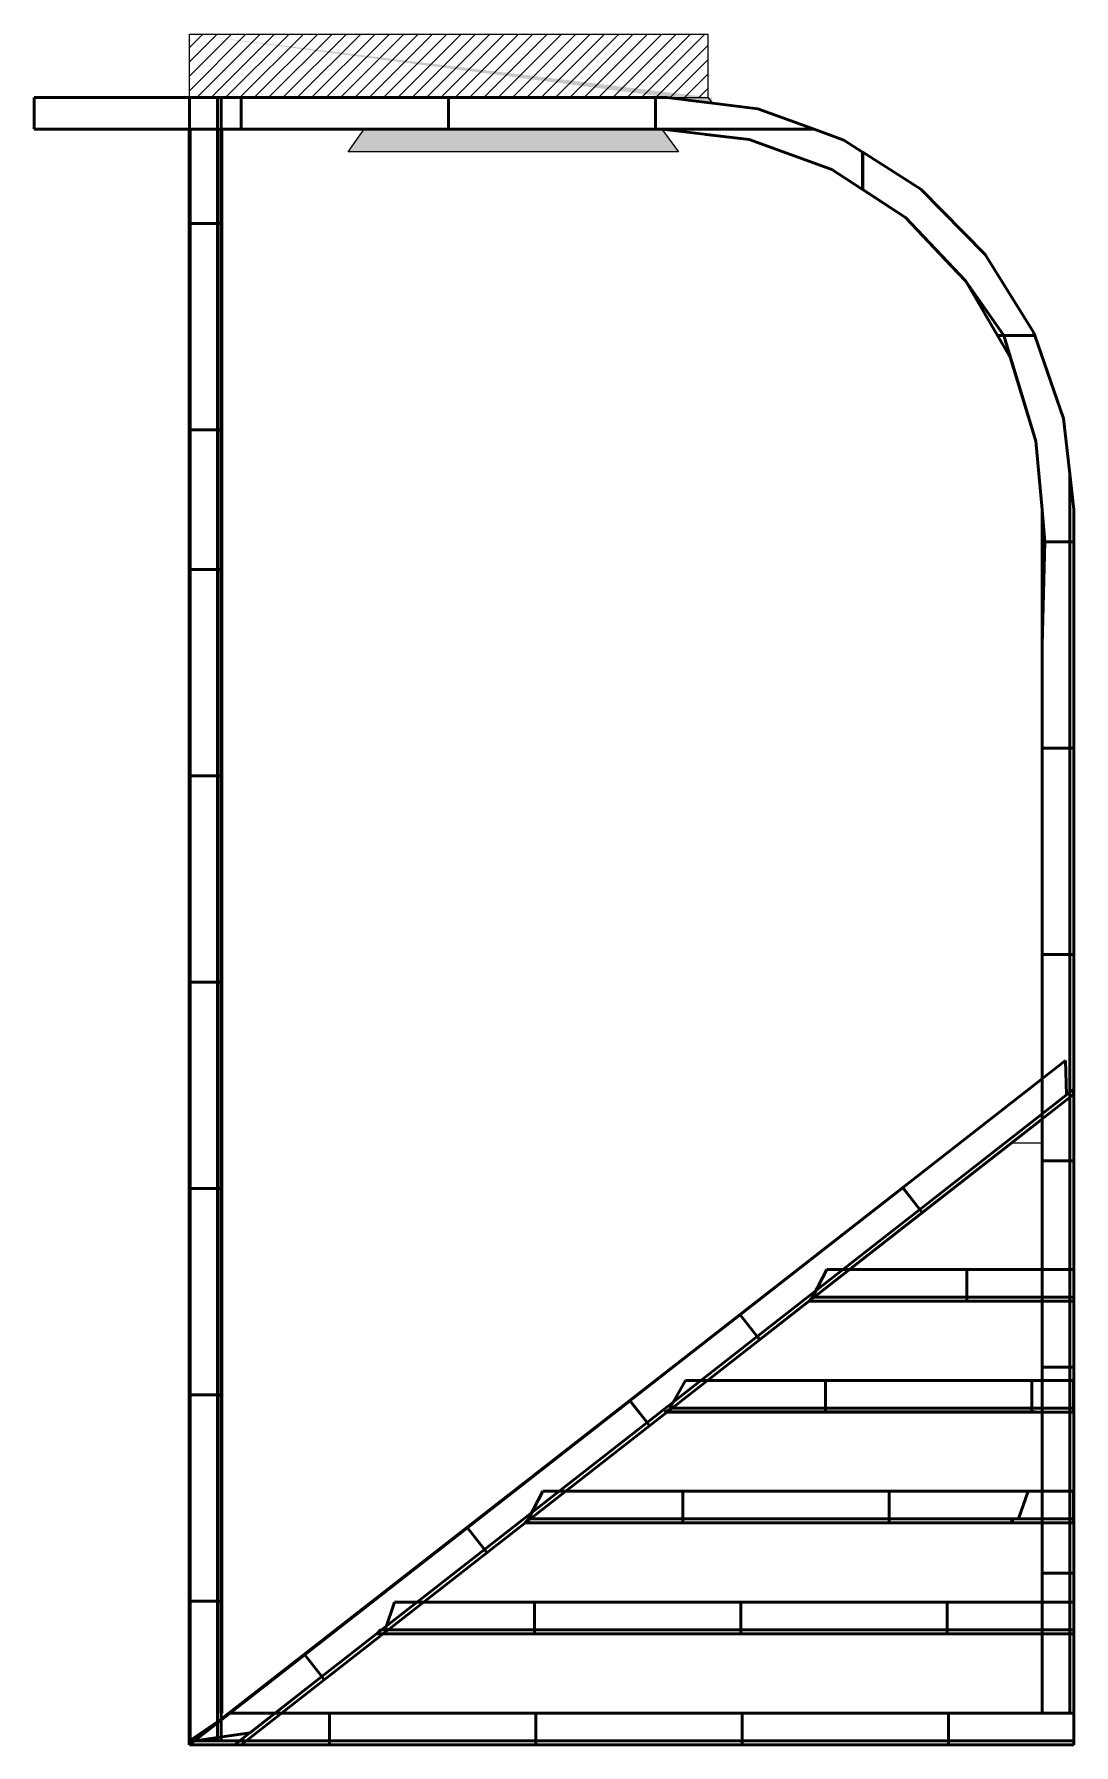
# Model space of a CAD drawing. Header units: metres. Extents: x 18.7 to 26.9, y 5.2 to 18.7.
import ezdxf

# ---------------------------------------------------------------- set-up
doc = ezdxf.new("R2010")
doc.units = ezdxf.units.M
doc.header["$MEASUREMENT"] = 0
doc.header["$XCLIPFRAME"] = 2
for name, color, linetype in [('Lumina', 50, 'Continuous'), ('Metal cu aspect de lemn', 249, 'Continuous'), ('Panou solar', 154, 'Continuous')]:
    doc.layers.add(name, color=color, linetype=linetype)
doc.layers.add('Piloni', color=43, linetype='Continuous', lineweight=200)
doc.layers.add('Structura principala', color=18, linetype='Continuous', lineweight=50)
picture_1 = doc.add_image_def('image1.jpg', size_in_pixel=(1600, 800))
picture_2 = doc.add_image_def('image2.png', size_in_pixel=(544, 542))

msp = doc.modelspace()

# ---------------------------------------------------------------- hatches: boundary and pattern name
at = {"layer": 'Lumina', "transparency": 33554687}
h = msp.add_hatch(color=256, dxfattribs=at)
h.dxf.hatch_style = 1
h.paths.add_polyline_path([(21.329, 17.95), (23.678, 17.95), (23.809, 17.771), (21.202, 17.771)])
at = {"layer": 'Panou solar', "true_color": 0x4554a5, "transparency": 33554687}
h = msp.add_hatch(color=175, dxfattribs=at)
h.dxf.hatch_style = 1
edge = h.paths.add_edge_path(flags=17)
edge.add_line((19.952, 18.2), (24.077, 18.156))
edge.add_line((24.042, 18.7), (24.074, 18.2))
edge.add_line((19.952, 18.7), (24.042, 18.7))
edge.add_line((19.952, 18.2), (19.952, 18.7))
edge = h.paths.add_edge_path(flags=0)
edge.add_line((19.952, 18.2), (24.077, 18.156))
edge = h.paths.add_edge_path(flags=0)
edge.add_line((24.042, 18.7), (24.074, 18.2))
edge = h.paths.add_edge_path(flags=0)
edge.add_line((19.952, 18.7), (24.042, 18.7))
edge = h.paths.add_edge_path(flags=0)
edge.add_line((19.952, 18.2), (19.952, 18.7))
h.paths.add_polyline_path([(19.952, 18.2), (19.952, 18.7), (24.042, 18.7), (24.074, 18.2)], flags=0)
edge = h.paths.add_edge_path(flags=0)
edge.add_line((19.952, 18.2), (19.952, 18.7))
edge.add_line((19.952, 18.2), (19.952, 18.7))
edge = h.paths.add_edge_path(flags=17)
edge.add_line((19.952, 18.2), (19.952, 18.7))
edge.add_line((19.952, 18.2), (19.952, 18.7))
edge.add_line((19.952, 18.2), (24.077, 18.156))
edge.add_line((19.952, 18.2), (19.952, 18.7))
h = msp.add_hatch(dxfattribs=at)
h.set_pattern_fill('ANSI31', color=175, scale=0.64)
h.paths.add_polyline_path([(24.042, 18.7), (19.952, 18.7), (19.952, 18.2), (24.042, 18.2)])

# ---------------------------------------------------------------- linework, layer by layer
at = {"layer": 'Lumina'}
msp.add_lwpolyline([(21.329, 17.95), (23.678, 17.95), (23.809, 17.771), (21.202, 17.771)], close=True, dxfattribs=at)
at = {"layer": 'Metal cu aspect de lemn'}
for p, q in [((26.438, 9.95), (26.678, 9.95)), ((26.678, 5.45), (26.678, 6.45)), ((20.678, 5.45), (26.678, 5.45))]:
    msp.add_line(p, q, dxfattribs=at)
at = {"layer": 'Panou solar'}
for p, q in [((19.952, 18.2), (19.952, 18.7)), ((19.952, 18.7), (24.042, 18.7)), ((24.042, 18.7), (24.042, 18.2)), ((19.952, 18.2), (24.042, 18.2)), ((19.952, 18.2), (24.042, 18.2)), ((23.718, 18.2), (24.077, 18.156)), ((24.042, 18.2), (24.077, 18.156))]:
    msp.add_line(p, q, dxfattribs=at)
at = {"layer": 'Piloni'}
for p, q in [((19.952, 17.95), (19.952, 5.2)), ((20.202, 17.95), (20.202, 5.45))]:
    msp.add_line(p, q, dxfattribs=at)
at = {"layer": 'Structura principala'}
for p, q in [((23.678, 18.2), (18.726, 18.2)), ((18.726, 18.2), (18.726, 17.95)), ((23.678, 17.95), (18.726, 17.95)), ((20.202, 5.403), (20.202, 17.95)), ((24.022, 17.91), (24.367, 17.87)), ((24.367, 17.87), (25.019, 17.634)), ((25.019, 17.634), (25.6, 17.254)), ((25.6, 17.254), (25.959, 16.876)), ((25.959, 16.876), (26.077, 16.751)), ((26.077, 16.751), (26.377, 16.322)), ((26.377, 16.322), (26.528, 15.821)), ((26.528, 15.821), (26.629, 15.489)), ((26.629, 15.489), (26.678, 14.95)), ((26.678, 5.45), (26.678, 14.95)), ((26.678, 10.455), (26.678, 14.95)), ((26.678, 14.95), (26.701, 14.694)), ((26.928, 5.45), (26.928, 14.95)), ((19.952, 5.232), (19.952, 14.732)), ((20.202, 5.232), (20.202, 14.732)), ((26.678, 5.45), (26.678, 14.825)), ((19.952, 5.232), (19.952, 14.607)), ((26.701, 14.694), (26.678, 13.88)), ((20.171, 5.381), (26.678, 10.455)), ((26.524, 10.335), (26.678, 10.455)), ((20.524, 5.648), (26.524, 10.335)), ((20.678, 5.45), (26.678, 10.138)), ((26.678, 10.138), (20.678, 5.45)), ((20.678, 5.45), (26.678, 10.138)), ((26.678, 10.138), (26.678, 5.45)), ((26.628, 7.827), (23.726, 7.827)), ((24.657, 7.827), (26.628, 7.827)), ((26.429, 6.952), (23.207, 6.952)), ((20.524, 5.648), (19.952, 5.2)), ((20.678, 5.45), (20.272, 5.45)), ((20.678, 5.45), (26.678, 5.45)), ((20.678, 5.45), (26.678, 5.45)), ((26.678, 5.45), (20.678, 5.45)), ((26.928, 5.45), (26.678, 5.45)), ((26.928, 5.45), (26.928, 5.2)), ((20.678, 5.2), (19.952, 5.2)), ((26.678, 5.2), (20.678, 5.2)), ((26.678, 5.2), (26.928, 5.2))]:
    msp.add_line(p, q, dxfattribs=at)

# ---------------------------------------------------------------- pictures from other files: only their frames are drawn
at = {"layer": 'Metal cu aspect de lemn'}
image = msp.add_image(picture_1, insert=(4.522, -4.847), size_in_units=(43.712, 21.856), dxfattribs=at)
image.set_boundary_path([(810.49, 250.996), (590.866, 422.575), (590.866, 422.575), (810.49, 422.575), (810.49, 250.996)])
at = {"layer": 'Structura principala'}
image = msp.add_image(picture_2, insert=(18.726, 17.95), size_in_units=(1.634, 1.628), dxfattribs=dict(at, fade=39))
image.set_boundary_path([(543.5, 541.5), (543.5, 458.3), (-0.5, 458.3), (-0.5, 541.5), (543.5, 541.5)])
image = msp.add_image(picture_2, insert=(18.537, 17.207), size_in_units=(1.634, 1.628), dxfattribs=dict(at, fade=39))
image.set_boundary_path([(470.7, 541.5), (543.5, 541.5), (543.5, 210.75), (470.7, 210.75), (470.7, 541.5)])
image = msp.add_image(picture_2, insert=(20.171, 17.207), size_in_units=(1.634, 1.628), dxfattribs=dict(at, fade=39))
image.set_boundary_path([(9.9, 210.75), (-0.5, 210.75), (-0.5, 541.5), (9.9, 541.5), (9.9, 210.75)])
image = msp.add_image(picture_2, insert=(20.36, 17.95), size_in_units=(1.634, 1.628), dxfattribs=dict(at, fade=39))
image.set_boundary_path([(-0.5, 458.3), (-0.5, 541.5), (543.5, 541.5), (543.5, 458.3), (-0.5, 458.3)])
image = msp.add_image(picture_2, insert=(21.994, 17.95), size_in_units=(1.634, 1.628), dxfattribs=dict(at, fade=39))
image.set_boundary_path([(-0.5, 458.3), (-0.5, 541.5), (543.5, 541.5), (543.5, 458.3), (-0.5, 458.3)])
image = msp.add_image(picture_2, insert=(23.628, 17.95), size_in_units=(1.634, 1.628), dxfattribs=dict(at, fade=39))
image.set_boundary_path([(-0.5, 458.3), (-0.5, 541.5), (16, 541.5), (416.1, 541.5), (268, 488), (29.45, 458.36), (16, 458.3), (-0.5, 458.3)])
image = msp.add_image(picture_2, insert=(23.628, 16.322), size_in_units=(1.634, 1.628), dxfattribs=dict(at, fade=39))
image.set_boundary_path([(543.5, 157.9), (543.5, 59.25), (494.06, 27.64), (416.1, -0.5), (-0.5, -0.5), (16, -0.5), (245.3, 26.2), (462.4, 104.84), (543.5, 157.9)])
image = msp.add_image(picture_2, insert=(25.263, 16.322), size_in_units=(1.634, 1.628), dxfattribs=dict(at, fade=39))
image.set_boundary_path([(354, 541.5), (451.64, 541.5), (448.4, 532.25), (321.46, 328.16), (152.56, 157.14), (-0.5, 59.25), (-0.5, 157.9), (111.66, 231.25), (270.7, 398.65), (354, 541.5)])
image = msp.add_image(picture_2, insert=(18.537, 15.579), size_in_units=(1.634, 1.628), dxfattribs=dict(at, fade=39))
image.set_boundary_path([(470.7, 541.5), (543.5, 541.5), (543.5, -0.5), (470.7, -0.5), (470.7, 541.5)])
image = msp.add_image(picture_2, insert=(20.171, 15.579), size_in_units=(1.634, 1.628), dxfattribs=dict(at, fade=39))
image.set_boundary_path([(9.9, -0.5), (-0.5, -0.5), (-0.5, 541.5), (9.9, 541.5), (9.9, -0.5)])
image = msp.add_image(picture_2, insert=(25.263, 14.694), size_in_units=(1.634, 1.628), dxfattribs=dict(at, fade=39))
image.set_boundary_path([(470.7, 541.5), (543.5, 541.5), (543.5, 363.06), (527.2, 217.33), (451.64, -0.5), (354, -0.5), (387.04, 56.1), (454.46, 276.94), (470.7, 456.2), (470.7, 541.5)])
image = msp.add_image(picture_2, insert=(18.537, 13.951), size_in_units=(1.634, 1.628), dxfattribs=dict(at, fade=39))
image.set_boundary_path([(543.5, 366.8), (543.5, -0.5), (470.7, -0.5), (470.7, 366.8), (543.5, 366.8)])
image = msp.add_image(picture_2, insert=(20.171, 13.951), size_in_units=(1.634, 1.628), dxfattribs=dict(at, fade=39))
image.set_boundary_path([(9.9, -0.5), (-0.5, -0.5), (-0.5, 366.8), (9.9, 366.8), (9.9, -0.5)])
image = msp.add_image(picture_2, insert=(26.897, 14.694), size_in_units=(1.634, 1.628), dxfattribs=dict(at, fade=39))
image.set_boundary_path([(-0.5, 363.06), (-0.5, 541.5), (9.9, 541.5), (9.9, 456.2), (-0.5, 363.06)])
image = msp.add_image(picture_2, insert=(25.263, 13.066), size_in_units=(1.634, 1.628), dxfattribs=dict(at, fade=39))
image.set_boundary_path([(470.7, 541.5), (543.5, 541.5), (543.5, -0.5), (470.7, -0.5), (470.7, 541.5)])
image = msp.add_image(picture_2, insert=(26.897, 13.066), size_in_units=(1.634, 1.628), dxfattribs=dict(at, fade=39))
image.set_boundary_path([(9.9, -0.5), (-0.5, -0.5), (-0.5, 541.5), (9.9, 541.5), (9.9, -0.5)])
image = msp.add_image(picture_2, insert=(18.537, 12.847), size_in_units=(1.634, 1.628), dxfattribs=dict(at, fade=39))
image.set_boundary_path([(470.7, 541.5), (543.5, 541.5), (543.5, -0.5), (470.7, -0.5), (470.7, 541.5)])
image = msp.add_image(picture_2, insert=(20.171, 12.847), size_in_units=(1.634, 1.628), dxfattribs=dict(at, fade=39))
image.set_boundary_path([(9.9, -0.5), (-0.5, -0.5), (-0.5, 541.5), (9.9, 541.5), (9.9, -0.5)])
image = msp.add_image(picture_2, insert=(25.263, 11.438), size_in_units=(1.634, 1.628), dxfattribs=dict(at, fade=39))
image.set_boundary_path([(470.7, 541.5), (543.5, 541.5), (543.5, -0.5), (470.7, -0.5), (470.7, 541.5)])
image = msp.add_image(picture_2, insert=(26.897, 11.438), size_in_units=(1.634, 1.628), dxfattribs=dict(at, fade=39))
image.set_boundary_path([(9.9, -0.5), (-0.5, -0.5), (-0.5, 541.5), (9.9, 541.5), (9.9, -0.5)])
image = msp.add_image(picture_2, insert=(18.537, 11.219), size_in_units=(1.634, 1.628), dxfattribs=dict(at, fade=39))
image.set_boundary_path([(470.7, 541.5), (543.5, 541.5), (543.5, -0.5), (470.7, -0.5), (470.7, 541.5)])
image = msp.add_image(picture_2, insert=(20.171, 11.219), size_in_units=(1.634, 1.628), dxfattribs=dict(at, fade=39))
image.set_boundary_path([(9.9, -0.5), (-0.5, -0.5), (-0.5, 541.5), (9.9, 541.5), (9.9, -0.5)])
image = msp.add_image(picture_2, insert=(25.263, 9.81), size_in_units=(1.634, 1.628), dxfattribs=dict(at, fade=39))
image.set_boundary_path([(470.7, 541.5), (543.5, 541.5), (543.5, -0.5), (470.7, -0.5), (470.7, 541.5)])
image = msp.add_image(picture_2, insert=(26.897, 9.81), size_in_units=(1.634, 1.628), dxfattribs=dict(at, fade=39))
image.set_boundary_path([(9.9, -0.5), (-0.5, -0.5), (-0.5, 541.5), (9.9, 541.5), (9.9, -0.5)])
image = msp.add_image(picture_2, insert=(18.537, 9.591), size_in_units=(1.634, 1.628), dxfattribs=dict(at, fade=39))
image.set_boundary_path([(470.7, 541.5), (543.5, 541.5), (543.5, -0.5), (470.7, -0.5), (470.7, 541.5)])
image = msp.add_image(picture_2, insert=(20.171, 9.591), size_in_units=(1.634, 1.628), dxfattribs=dict(at, fade=39))
image.set_boundary_path([(9.9, -0.5), (-0.5, -0.5), (-0.5, 541.5), (9.9, 541.5), (9.9, -0.5)])
image = msp.add_image(picture_2, insert=(24.708, 10.713), size_in_units=(1.634, 1.628), rotation=-52, dxfattribs=dict(at, fade=39))
image.set_boundary_path([(470.7, 541.5), (543.5, 541.5), (543.5, 52.1), (470.7, -0.5), (470.7, 541.5)])
image = msp.add_image(picture_2, insert=(25.714, 9.425), size_in_units=(1.634, 1.628), rotation=-52, dxfattribs=dict(at, fade=39))
image.set_boundary_path([(9.9, 36.94), (-0.5, 28.55), (-0.5, 541.5), (9.9, 541.5), (9.9, 36.94)])
image = msp.add_image(picture_2, insert=(25.263, 8.182), size_in_units=(1.634, 1.628), dxfattribs=dict(at, fade=39))
image.set_boundary_path([(470.7, 541.5), (543.5, 541.5), (543.5, -0.5), (470.7, -0.5), (470.7, 541.5)])
image = msp.add_image(picture_2, insert=(26.897, 8.182), size_in_units=(1.634, 1.628), dxfattribs=dict(at, fade=39))
image.set_boundary_path([(9.9, -0.5), (-0.5, -0.5), (-0.5, 541.5), (9.9, 541.5), (9.9, -0.5)])
image = msp.add_image(picture_2, insert=(18.537, 7.963), size_in_units=(1.634, 1.628), dxfattribs=dict(at, fade=39))
image.set_boundary_path([(470.7, 541.5), (543.5, 541.5), (543.5, -0.5), (470.7, -0.5), (470.7, 541.5)])
image = msp.add_image(picture_2, insert=(20.171, 7.963), size_in_units=(1.634, 1.628), dxfattribs=dict(at, fade=39))
image.set_boundary_path([(9.9, -0.5), (-0.5, -0.5), (-0.5, 541.5), (9.9, 541.5), (9.9, -0.5)])
image = msp.add_image(picture_2, insert=(23.425, 9.71), size_in_units=(1.634, 1.628), rotation=-52, dxfattribs=dict(at, fade=39))
image.set_boundary_path([(470.7, 541.5), (543.5, 541.5), (543.5, -0.5), (470.7, -0.5), (470.7, 541.5)])
image = msp.add_image(picture_2, insert=(24.431, 8.423), size_in_units=(1.634, 1.628), rotation=-52, dxfattribs=dict(at, fade=39))
image.set_boundary_path([(9.9, -0.5), (-0.5, -0.5), (-0.5, 541.5), (9.9, 541.5), (9.9, -0.5)])
image = msp.add_image(picture_2, insert=(24.456, 10.368), size_in_units=(1.634, 1.628), rotation=-90, dxfattribs=dict(at, fade=39))
image.set_boundary_path([(543.5, 404.26), (543.5, -0.5), (470.7, -0.5), (470.7, 366.8), (543.5, 404.26)])
image = msp.add_image(picture_2, insert=(26.084, 10.368), size_in_units=(1.634, 1.628), rotation=-90, dxfattribs=dict(at, fade=39))
image.set_boundary_path([(470.7, 541.5), (543.5, 541.5), (543.5, 260.6), (470.7, 260.6), (470.7, 541.5)])
image = msp.add_image(picture_2, insert=(24.456, 8.734), size_in_units=(1.634, 1.628), rotation=-90, dxfattribs=dict(at, fade=39))
image.set_boundary_path([(9.9, -0.5), (-0.5, -0.5), (-0.5, 404.26), (9.9, 413.5), (9.9, -0.5)])
image = msp.add_image(picture_2, insert=(26.084, 8.734), size_in_units=(1.634, 1.628), rotation=-90, dxfattribs=dict(at, fade=39))
image.set_boundary_path([(9.9, 260.6), (-0.5, 260.6), (-0.5, 541.5), (9.9, 541.5), (9.9, 260.6)])
image = msp.add_image(picture_2, insert=(22.142, 8.708), size_in_units=(1.634, 1.628), rotation=-52, dxfattribs=dict(at, fade=39))
image.set_boundary_path([(543.5, 366.8), (543.5, -0.5), (470.7, -0.5), (470.7, 366.8), (543.5, 366.8)])
image = msp.add_image(picture_2, insert=(23.148, 7.42), size_in_units=(1.634, 1.628), rotation=-52, dxfattribs=dict(at, fade=39))
image.set_boundary_path([(9.9, -0.5), (-0.5, -0.5), (-0.5, 366.8), (9.9, 366.8), (9.9, -0.5)])
image = msp.add_image(picture_2, insert=(25.263, 6.554), size_in_units=(1.634, 1.628), dxfattribs=dict(at, fade=39))
image.set_boundary_path([(470.7, 541.5), (543.5, 541.5), (543.5, -0.5), (470.7, -0.5), (470.7, 541.5)])
image = msp.add_image(picture_2, insert=(26.897, 6.554), size_in_units=(1.634, 1.628), dxfattribs=dict(at, fade=39))
image.set_boundary_path([(9.9, -0.5), (-0.5, -0.5), (-0.5, 541.5), (9.9, 541.5), (9.9, -0.5)])
image = msp.add_image(picture_2, insert=(23.341, 9.492), size_in_units=(1.634, 1.628), rotation=-90, dxfattribs=dict(at, fade=39))
image.set_boundary_path([(543.5, 408.6), (543.5, -0.5), (470.7, -0.5), (470.7, 366.8), (543.5, 408.6)])
image = msp.add_image(picture_2, insert=(24.969, 9.492), size_in_units=(1.634, 1.628), rotation=-90, dxfattribs=dict(at, fade=39))
image.set_boundary_path([(470.7, 541.5), (543.5, 541.5), (543.5, -0.5), (470.7, -0.5), (470.7, 541.5)])
image = msp.add_image(picture_2, insert=(26.597, 9.492), size_in_units=(1.634, 1.628), rotation=-90, dxfattribs=dict(at, fade=39))
image.set_boundary_path([(470.7, 541.5), (543.5, 541.5), (543.5, 431.45), (470.7, 431.45), (470.7, 541.5)])
image = msp.add_image(picture_2, insert=(18.537, 6.335), size_in_units=(1.634, 1.628), dxfattribs=dict(at, fade=39))
image.set_boundary_path([(470.7, 541.5), (543.5, 541.5), (543.5, -0.5), (470.7, -0.5), (470.7, 541.5)])
image = msp.add_image(picture_2, insert=(20.171, 6.335), size_in_units=(1.634, 1.628), dxfattribs=dict(at, fade=39))
image.set_boundary_path([(9.9, -0.5), (-0.5, -0.5), (-0.5, 541.5), (9.9, 541.5), (9.9, -0.5)])
image = msp.add_image(picture_2, insert=(21.273, 8.029), size_in_units=(1.634, 1.628), rotation=-52, dxfattribs=dict(at, fade=39))
image.set_boundary_path([(470.7, 541.5), (543.5, 541.5), (543.5, -0.5), (470.7, -0.5), (470.7, 541.5)])
image = msp.add_image(picture_2, insert=(23.341, 7.858), size_in_units=(1.634, 1.628), rotation=-90, dxfattribs=dict(at, fade=39))
image.set_boundary_path([(9.9, -0.5), (-0.5, -0.5), (-0.5, 404.26), (9.9, 422.35), (9.9, -0.5)])
image = msp.add_image(picture_2, insert=(24.969, 7.858), size_in_units=(1.634, 1.628), rotation=-90, dxfattribs=dict(at, fade=39))
image.set_boundary_path([(9.9, -0.5), (-0.5, -0.5), (-0.5, 541.5), (9.9, 541.5), (9.9, -0.5)])
image = msp.add_image(picture_2, insert=(26.597, 7.858), size_in_units=(1.634, 1.628), rotation=-90, dxfattribs=dict(at, fade=39))
image.set_boundary_path([(9.9, 431.45), (-0.5, 431.45), (-0.5, 541.5), (9.9, 541.5), (9.9, 431.45)])
image = msp.add_image(picture_2, insert=(22.279, 6.741), size_in_units=(1.634, 1.628), rotation=-52, dxfattribs=dict(at, fade=39))
image.set_boundary_path([(9.9, -0.5), (-0.5, -0.5), (-0.5, 541.5), (9.9, 541.5), (9.9, -0.5)])
image = msp.add_image(picture_2, insert=(22.215, 8.617), size_in_units=(1.634, 1.628), rotation=-90, dxfattribs=dict(at, fade=39))
image.set_boundary_path([(543.5, 404.26), (543.5, -0.5), (470.7, -0.5), (470.7, 366.8), (543.5, 404.26)])
image = msp.add_image(picture_2, insert=(23.843, 8.617), size_in_units=(1.634, 1.628), rotation=-90, dxfattribs=dict(at, fade=39))
image.set_boundary_path([(470.7, 541.5), (543.5, 541.5), (543.5, -0.5), (470.7, -0.5), (470.7, 541.5)])
image = msp.add_image(picture_2, insert=(25.471, 8.617), size_in_units=(1.634, 1.628), rotation=-90, dxfattribs=dict(at, fade=39))
image.set_boundary_path([(470.7, 541.5), (543.5, 541.5), (543.5, 56.5), (470.7, 56.5), (470.7, 541.5)])
image = msp.add_image(picture_2, insert=(26.044, 8.617), size_in_units=(1.634, 1.628), rotation=-90, dxfattribs=dict(at, fade=39))
image.set_boundary_path([(543.5, 391.93), (543.5, 247.34), (470.7, 247.34), (470.7, 366.8), (543.5, 391.93)])
image = msp.add_image(picture_2, insert=(19.99, 7.026), size_in_units=(1.634, 1.628), rotation=-52, dxfattribs=dict(at, fade=39))
image.set_boundary_path([(470.7, 541.5), (543.5, 541.5), (543.5, -0.5), (470.7, -0.5), (470.7, 541.5)])
image = msp.add_image(picture_2, insert=(22.215, 6.983), size_in_units=(1.634, 1.628), rotation=-90, dxfattribs=dict(at, fade=39))
image.set_boundary_path([(9.9, -0.5), (-0.5, -0.5), (-0.5, 404.26), (9.9, 413.5), (9.9, -0.5)])
image = msp.add_image(picture_2, insert=(23.843, 6.983), size_in_units=(1.634, 1.628), rotation=-90, dxfattribs=dict(at, fade=39))
image.set_boundary_path([(9.9, -0.5), (-0.5, -0.5), (-0.5, 541.5), (9.9, 541.5), (9.9, -0.5)])
image = msp.add_image(picture_2, insert=(25.471, 6.983), size_in_units=(1.634, 1.628), rotation=-90, dxfattribs=dict(at, fade=39))
image.set_boundary_path([(9.9, 56.5), (-0.5, 56.5), (-0.5, 541.5), (9.9, 541.5), (9.9, 56.5)])
image = msp.add_image(picture_2, insert=(26.044, 6.983), size_in_units=(1.634, 1.628), rotation=-90, dxfattribs=dict(at, fade=39))
image.set_boundary_path([(9.9, 247.34), (-0.5, 247.34), (-0.5, 404.26), (9.9, 413.5), (9.9, 247.34)])
image = msp.add_image(picture_2, insert=(20.996, 5.739), size_in_units=(1.634, 1.628), rotation=-52, dxfattribs=dict(at, fade=39))
image.set_boundary_path([(9.9, -0.5), (-0.5, -0.5), (-0.5, 541.5), (9.9, 541.5), (9.9, -0.5)])
image = msp.add_image(picture_2, insert=(25.263, 4.926), size_in_units=(1.634, 1.628), dxfattribs=dict(at, fade=39))
image.set_boundary_path([(543.5, 366.8), (543.5, -0.5), (470.7, -0.5), (470.7, 366.8), (543.5, 366.8)])
image = msp.add_image(picture_2, insert=(26.897, 4.926), size_in_units=(1.634, 1.628), dxfattribs=dict(at, fade=39))
image.set_boundary_path([(9.9, -0.5), (-0.5, -0.5), (-0.5, 366.8), (9.9, 366.8), (9.9, -0.5)])
image = msp.add_image(picture_2, insert=(18.537, 4.707), size_in_units=(1.634, 1.628), dxfattribs=dict(at, fade=39))
image.set_boundary_path([(543.5, 366.8), (543.5, -0.5), (470.7, -0.5), (470.7, 366.8), (543.5, 366.8)])
image = msp.add_image(picture_2, insert=(20.171, 4.707), size_in_units=(1.634, 1.628), dxfattribs=dict(at, fade=39))
image.set_boundary_path([(9.9, -0.5), (-0.5, -0.5), (-0.5, 366.8), (9.9, 366.8), (9.9, -0.5)])
image = msp.add_image(picture_2, insert=(21.045, 7.741), size_in_units=(1.634, 1.628), rotation=-90, dxfattribs=dict(at, fade=39))
image.set_boundary_path([(543.5, 391.93), (543.5, -0.5), (470.7, -0.5), (470.7, 366.8), (543.5, 391.93)])
image = msp.add_image(picture_2, insert=(22.673, 7.741), size_in_units=(1.634, 1.628), rotation=-90, dxfattribs=dict(at, fade=39))
image.set_boundary_path([(470.7, 541.5), (543.5, 541.5), (543.5, -0.5), (470.7, -0.5), (470.7, 541.5)])
image = msp.add_image(picture_2, insert=(24.302, 7.741), size_in_units=(1.634, 1.628), rotation=-90, dxfattribs=dict(at, fade=39))
image.set_boundary_path([(470.7, 541.5), (543.5, 541.5), (543.5, -0.5), (470.7, -0.5), (470.7, 541.5)])
image = msp.add_image(picture_2, insert=(25.93, 7.741), size_in_units=(1.634, 1.628), rotation=-90, dxfattribs=dict(at, fade=39))
image.set_boundary_path([(470.7, 541.5), (543.5, 541.5), (543.5, 209.16), (470.7, 209.16), (470.7, 541.5)])
image = msp.add_image(picture_2, insert=(21.045, 6.107), size_in_units=(1.634, 1.628), rotation=-90, dxfattribs=dict(at, fade=39))
image.set_boundary_path([(9.9, -0.5), (-0.5, -0.5), (-0.5, 404.26), (9.9, 413.5), (9.9, -0.5)])
image = msp.add_image(picture_2, insert=(22.673, 6.107), size_in_units=(1.634, 1.628), rotation=-90, dxfattribs=dict(at, fade=39))
image.set_boundary_path([(9.9, -0.5), (-0.5, -0.5), (-0.5, 541.5), (9.9, 541.5), (9.9, -0.5)])
image = msp.add_image(picture_2, insert=(24.302, 6.107), size_in_units=(1.634, 1.628), rotation=-90, dxfattribs=dict(at, fade=39))
image.set_boundary_path([(9.9, -0.5), (-0.5, -0.5), (-0.5, 541.5), (9.9, 541.5), (9.9, -0.5)])
image = msp.add_image(picture_2, insert=(25.93, 6.107), size_in_units=(1.634, 1.628), rotation=-90, dxfattribs=dict(at, fade=39))
image.set_boundary_path([(9.9, 209.16), (-0.5, 209.16), (-0.5, 541.5), (9.9, 541.5), (9.9, 209.16)])
image = msp.add_image(picture_2, insert=(18.707, 6.024), size_in_units=(1.634, 1.628), rotation=-52, dxfattribs=dict(at, fade=39))
image.set_boundary_path([(543.5, 239), (543.5, -0.5), (470.7, -0.5), (470.7, 366.8), (543.5, 239)])
image = msp.add_image(picture_2, insert=(19.713, 4.736), size_in_units=(1.634, 1.628), rotation=-52, dxfattribs=dict(at, fade=39))
image.set_boundary_path([(9.9, -0.5), (-0.5, -0.5), (-0.5, 290.5), (9.9, 277.2), (9.9, -0.5)])
image = msp.add_image(picture_2, insert=(19.427, 6.866), size_in_units=(1.634, 1.628), rotation=-90, dxfattribs=dict(at, fade=39))
image.set_boundary_path([(543.5, 366.8), (543.5, -0.5), (470.7, -0.5), (470.7, 260.27), (543.5, 366.8)])
image = msp.add_image(picture_2, insert=(21.055, 6.866), size_in_units=(1.634, 1.628), rotation=-90, dxfattribs=dict(at, fade=39))
image.set_boundary_path([(470.7, 541.5), (543.5, 541.5), (543.5, -0.5), (470.7, -0.5), (470.7, 541.5)])
image = msp.add_image(picture_2, insert=(22.683, 6.866), size_in_units=(1.634, 1.628), rotation=-90, dxfattribs=dict(at, fade=39))
image.set_boundary_path([(470.7, 541.5), (543.5, 541.5), (543.5, -0.5), (470.7, -0.5), (470.7, 541.5)])
image = msp.add_image(picture_2, insert=(24.311, 6.866), size_in_units=(1.634, 1.628), rotation=-90, dxfattribs=dict(at, fade=39))
image.set_boundary_path([(470.7, 541.5), (543.5, 541.5), (543.5, -0.5), (470.7, -0.5), (470.7, 541.5)])
image = msp.add_image(picture_2, insert=(25.94, 6.866), size_in_units=(1.634, 1.628), rotation=-90, dxfattribs=dict(at, fade=39))
image.set_boundary_path([(470.7, 541.5), (543.5, 541.5), (543.5, 212.43), (470.7, 212.43), (470.7, 541.5)])
image = msp.add_image(picture_2, insert=(19.427, 5.232), size_in_units=(1.634, 1.628), rotation=-90, dxfattribs=dict(at, fade=39))
image.set_boundary_path([(9.9, -0.5), (-0.5, -0.5), (-0.5, 366.8), (9.9, 366.8), (9.9, -0.5)])
image = msp.add_image(picture_2, insert=(21.055, 5.232), size_in_units=(1.634, 1.628), rotation=-90, dxfattribs=dict(at, fade=39))
image.set_boundary_path([(9.9, -0.5), (-0.5, -0.5), (-0.5, 541.5), (9.9, 541.5), (9.9, -0.5)])
image = msp.add_image(picture_2, insert=(22.683, 5.232), size_in_units=(1.634, 1.628), rotation=-90, dxfattribs=dict(at, fade=39))
image.set_boundary_path([(9.9, -0.5), (-0.5, -0.5), (-0.5, 541.5), (9.9, 541.5), (9.9, -0.5)])
image = msp.add_image(picture_2, insert=(24.311, 5.232), size_in_units=(1.634, 1.628), rotation=-90, dxfattribs=dict(at, fade=39))
image.set_boundary_path([(9.9, -0.5), (-0.5, -0.5), (-0.5, 541.5), (9.9, 541.5), (9.9, -0.5)])
image = msp.add_image(picture_2, insert=(25.94, 5.232), size_in_units=(1.634, 1.628), rotation=-90, dxfattribs=dict(at, fade=39))
image.set_boundary_path([(9.9, 212.43), (-0.5, 212.43), (-0.5, 541.5), (9.9, 541.5), (9.9, 212.43)])

doc.saveas('drawing.dxf')
